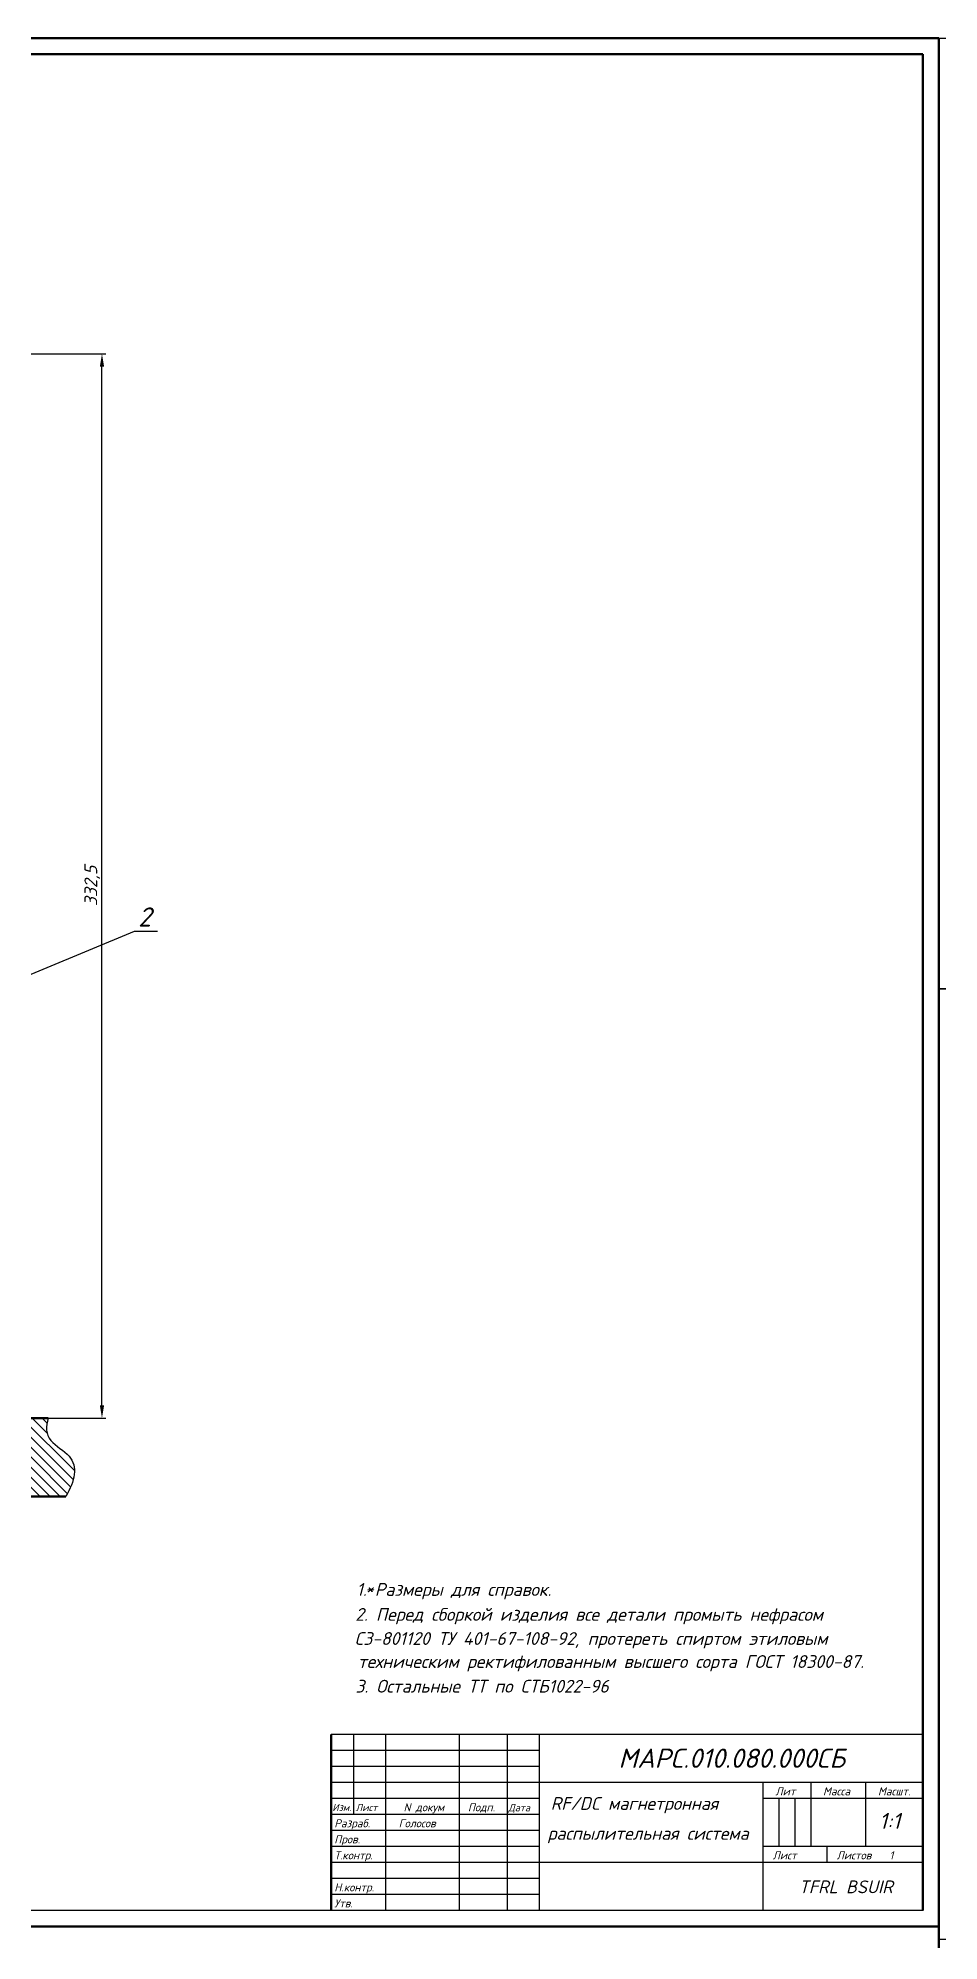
# Model space of a CAD drawing. Header units: millimetres. Extents: x -5427 to 3670, y -5891 to 948.
# Drawn here: x -4869 to -4587, y 354 to 948 of the extents above; entities that cross this region are included whole.
import ezdxf
from ezdxf.enums import TextEntityAlignment as Align

# ---------------------------------------------------------------- set-up
doc = ezdxf.new("R2010")
doc.units = ezdxf.units.MM
doc.header["$MEASUREMENT"] = 0
doc.layers.add('Толстые', color=7, linetype='Continuous', lineweight=50)
doc.layers.add('Тонкие', color=140, linetype='Continuous', lineweight=25)
doc.styles.get("Standard").update_dxf_attribs({"font": 'isocpeui.ttf'})
doc.dimstyles.new('ISO-25', dxfattribs={"dimtxt": 4, "dimasz": 4, "dimexe": 1.25, "dimexo": 0, "dimtad": 1, "dimtxsty": 'Standard', "dimcen": 2.5, "dimadec": 0, "dimazin": 0, "dimtfac": 1, "dimtmove": 0, "dimatfit": 3, "dimfxl": 1, "dimarcsym": 0})

# ---------------------------------------------------------------- blocks, each defined once
blk = doc.blocks.new('*D525')
at = {"layer": 'Defpoints', "color": 0, "transparency": 16777216}
for p in [(-4926.96, 849.84), (-4848.73, 849.84), (-4865.53, 517.34)]:
    blk.add_point(p, dxfattribs=at)
at = {"layer": 'Тонкие', "color": 0, "lineweight": -2, "transparency": 16777216}
for p, q in [((-4926.96, 849.84), (-4847.48, 849.84)), ((-4848.73, 521.34), (-4848.73, 845.84)), ((-4865.53, 517.34), (-4847.48, 517.34))]:
    blk.add_line(p, q, dxfattribs=at)
at = {"layer": 'Тонкие', "color": 0, "transparency": 16777216}
for points in [[(-4849.4, 845.84), (-4848.07, 845.84), (-4848.73, 849.84)], [(-4849.4, 521.34), (-4848.07, 521.34), (-4848.73, 517.34)]]:
    blk.add_solid(points, dxfattribs=at)
at = {"layer": 'Тонкие', "color": 0, "transparency": 16777216, "insert": (-4851.76, 683.59), "char_height": 4, "attachment_point": 5, "rotation": 90}
blk.add_mtext('332,5', dxfattribs=at)
blk = doc.blocks.new('BORDER')
for p, q in [((1, 1), (0, 1)), ((0, 1), (0, 0)), ((1, 0), (1, 1)), ((0, 0), (1, 0))]:
    blk.add_line(p, q)

msp = doc.modelspace()

# ---------------------------------------------------------------- hatches: boundary and pattern name
at = {"layer": 'Тонкие'}
h = msp.add_hatch(dxfattribs=at)
h.set_pattern_fill('ANSI31', color=256, scale=0.7, angle=90, style=0)
h.set_pattern_definition([(135, (-6359.8502, -388.4394), (-1.5715448, -1.5715448), [])])
edge = h.paths.add_edge_path()
edge.add_line((-5222.959, 492.838), (-5222.959, 516.838))
edge.add_line((-5222.959, 516.838), (-5236.959, 516.838))
edge.add_line((-5236.959, 516.838), (-5237.459, 517.338))
edge.add_line((-5237.459, 517.338), (-5265.599, 517.338))
edge.add_spline(control_points=[(-5265.599, 517.338), (-5266.444, 514.684), (-5266.327, 510.139), (-5255.562, 504.516), (-5257.387, 497.709), (-5260.056, 492.838)], knot_values=[11.6626488, 11.6626488, 11.6626488, 11.6626488, 20.050681, 27.5458766, 41.6526634, 41.6526634, 41.6526634, 41.6526634], degree=3, periodic=0)
edge.add_line((-5260.056, 492.838), (-5222.959, 492.838))
h.paths.add_polyline_path([(-5176.459, 517.338), (-5176.959, 516.838), (-5190.959, 516.838), (-5190.959, 492.838), (-5122.959, 492.838), (-5122.959, 516.838), (-5136.959, 516.838), (-5137.459, 517.338)])
h.paths.add_polyline_path([(-5076.459, 517.338), (-5076.959, 516.838), (-5090.959, 516.838), (-5090.959, 492.838), (-5022.959, 492.838), (-5022.959, 516.838), (-5036.959, 516.838), (-5037.459, 517.338)])
h.paths.add_polyline_path([(-4976.459, 517.338), (-4976.959, 516.838), (-4990.959, 516.838), (-4990.959, 492.838), (-4922.959, 492.838), (-4922.959, 516.838), (-4936.959, 516.838), (-4937.459, 517.338)])
edge = h.paths.add_edge_path()
edge.add_line((-4890.959, 492.838), (-4859.987, 492.838))
edge.add_spline(control_points=[(-4859.987, 492.838), (-4857.318, 497.709), (-4855.492, 504.516), (-4866.258, 510.139), (-4866.374, 514.684), (-4865.529, 517.338)], knot_values=[11.6626488, 11.6626488, 11.6626488, 11.6626488, 25.7694356, 33.2646312, 41.6526634, 41.6526634, 41.6526634, 41.6526634], degree=3, periodic=0)
edge.add_line((-4865.529, 517.338), (-4882.959, 517.338))
edge.add_line((-4882.959, 517.338), (-4882.959, 516.838))
edge.add_line((-4882.959, 516.838), (-4890.959, 516.838))
edge.add_line((-4890.959, 516.838), (-4890.959, 492.838))

# ---------------------------------------------------------------- linework, layer by layer
for p, q in [((-4587.118, 651.486), (-4587.118, 948.486)), ((-4587.118, 948.486), (-4377.118, 948.486)), ((-4377.118, 651.486), (-4587.118, 651.486)), ((-4587.118, 354.486), (-4587.118, 651.486)), ((-4587.118, 651.486), (-4377.118, 651.486)), ((-4592.118, 418.486), (-4777.118, 418.486)), ((-4770.118, 418.486), (-4770.118, 393.486)), ((-4760.118, 418.486), (-4760.118, 363.486)), ((-4737.118, 418.486), (-4737.118, 363.486)), ((-4722.118, 418.486), (-4722.118, 363.486)), ((-4722.118, 418.486), (-4722.118, 363.486)), ((-4712.118, 418.486), (-4712.118, 363.486)), ((-4712.118, 418.486), (-4712.118, 363.486)), ((-4712.118, 398.486), (-4777.118, 398.486)), ((-4592.118, 403.486), (-4712.118, 403.486)), ((-4642.118, 403.486), (-4642.118, 363.486)), ((-4642.118, 403.486), (-4642.118, 363.486)), ((-4592.118, 398.486), (-4642.118, 398.486)), ((-4627.118, 403.486), (-4627.118, 383.486)), ((-4627.118, 403.486), (-4627.118, 383.486)), ((-4610.118, 403.486), (-4610.118, 383.486)), ((-4610.118, 403.486), (-4610.118, 383.486)), ((-4712.118, 393.486), (-4777.118, 393.486)), ((-4712.118, 393.486), (-4777.118, 393.486)), ((-4592.118, 383.486), (-4642.118, 383.486)), ((-4592.118, 383.486), (-4642.118, 383.486)), ((-4622.118, 383.486), (-4622.118, 378.486)), ((-4622.118, 383.486), (-4622.118, 378.486)), ((-4592.118, 378.486), (-4712.118, 378.486)), ((-4592.118, 378.486), (-4712.118, 378.486)), ((-4592.118, 363.486), (-5420.097, 363.485)), ((-4377.118, 354.486), (-4587.118, 354.486))]:
    msp.add_line(p, q)
at = {"layer": 'Толстые'}
for p, q in [((-4587.118, 948.486), (-5427.118, 948.486)), ((-4587.118, 358.486), (-4587.118, 948.486)), ((-5406.959, 943.486), (-4592.118, 943.486)), ((-4592.118, 363.486), (-4592.118, 943.486)), ((-4882.959, 517.338), (-4865.529, 517.338)), ((-4990.959, 492.838), (-4859.987, 492.838)), ((-4777.118, 418.486), (-4777.118, 363.486)), ((-5427.118, 358.486), (-4587.118, 358.486))]:
    msp.add_line(p, q, dxfattribs=at)
at = {"layer": 'Тонкие'}
for p, q in [((-4901.182, 643.398), (-4838.558, 669.438)), ((-4838.558, 669.438), (-4831.419, 669.438)), ((-4712.118, 413.486), (-4777.118, 413.486)), ((-4712.118, 408.486), (-4777.118, 408.486)), ((-4712.118, 403.486), (-4777.118, 403.486)), ((-4637.118, 398.486), (-4637.118, 383.486)), ((-4637.118, 398.486), (-4637.118, 383.486)), ((-4632.118, 398.486), (-4632.118, 383.486)), ((-4632.118, 398.486), (-4632.118, 383.486)), ((-4712.118, 388.486), (-4777.118, 388.486)), ((-4712.118, 388.486), (-4777.118, 388.486)), ((-4712.118, 383.486), (-4777.118, 383.486)), ((-4712.118, 383.486), (-4777.118, 383.486)), ((-4712.118, 378.486), (-4777.118, 378.486)), ((-4712.118, 378.486), (-4777.118, 378.486)), ((-4712.118, 373.486), (-4777.118, 373.486)), ((-4712.118, 373.486), (-4777.118, 373.486)), ((-4712.118, 368.486), (-4777.118, 368.486)), ((-4712.118, 368.486), (-4777.118, 368.486))]:
    msp.add_line(p, q, dxfattribs=at)
msp.add_open_spline([(-4865.529, 517.338), (-4866.374, 514.684), (-4866.258, 510.139), (-4855.492, 504.516), (-4857.318, 497.709), (-4859.987, 492.838)], degree=3, knots=[11.6626488, 11.6626488, 11.6626488, 11.6626488, 20.050681, 27.5458766, 41.6526634, 41.6526634, 41.6526634, 41.6526634], dxfattribs=at)

# ---------------------------------------------------------------- block references
at = {"layer": 'Толстые', "xscale": 420, "yscale": 297, "zscale": 420}
msp.add_blockref('BORDER', (-5007.118, 61.486), dxfattribs=at)

# ---------------------------------------------------------------- texts
at = {"layer": 'Тонкие'}
for s, height, p in [('2', 6, (-4837.426, 670.892)), ('1. Размеры для справок.', 4, (-4769.188, 461.794)), ('*', 4, (-4766.5, 462.1)), ('2. Перед сборкой изделия все детали промыть нефрасом', 4, (-4769.57, 454.005)), ('С3-801120 ТУ 401-67-108-92, протереть спиртом этиловым', 4, (-4769.732, 446.469)), ('техническим ректифилованным высшего сорта ГОСТ 18300-87.', 4, (-4768.768, 439.275)), ('3. Остальные ТТ по СТБ1022-96', 4, (-4769.527, 431.565)), ('МАРС.010.080.000СБ', 6, (-4687.304, 408.07)), ('RF/DC магнетронная', 4, (-4708.481, 394.942)), ('Изм.', 2.25, (-4776.75, 394.531)), ('Лист', 2.25, (-4769.463, 394.531)), ('Дата', 2.25, (-4721.714, 394.5)), ('1:1', 5, (-4605.83, 388.989)), ('Разраб.', 2.5, (-4776.118, 389.486)), ('Пров.', 2.5, (-4776.118, 384.486)), ('Голосов', 2.5, (-4755.989, 389.486)), ('распылительная система', 4, (-4709.477, 385.591)), ('Т.контр.', 2.5, (-4776.118, 379.486)), ('Лист', 2.5, (-4639.118, 379.486)), ('Листов', 2.5, (-4619.118, 379.486)), ('1', 2.5, (-4602.604, 379.486)), ('Н.контр.', 2.5, (-4776.118, 369.486)), ('TFRL BSUIR', 4, (-4630.943, 368.891)), ('Утв.', 2.5, (-4776.118, 364.486))]:
    msp.add_text(s, height=height, dxfattribs=at).set_placement(p)
for s, p in [('Лит', (-4635.118, 399.486)), ('Масса', (-4619.118, 399.486)), ('Масшт.', (-4601.118, 399.486)), ('N докум', (-4748.118, 394.486)), ('Подп.', (-4730.118, 394.486))]:
    msp.add_text(s, height=2.5, dxfattribs=at).set_placement(p, align=Align.CENTER)

# ---------------------------------------------------------------- dimensions: what is measured, and where the dimension line sits
dim = msp.add_linear_dim(base=(-4848.735, 849.838), p1=(-4865.529, 517.338), p2=(-4926.959, 849.838), angle=90, dimstyle='ISO-25', dxfattribs=at)
dim.commit()
dim.dimension.update_dxf_attribs({"geometry": '*D525', "text_midpoint": (-4851.76, 683.588)})

doc.saveas('drawing.dxf')
